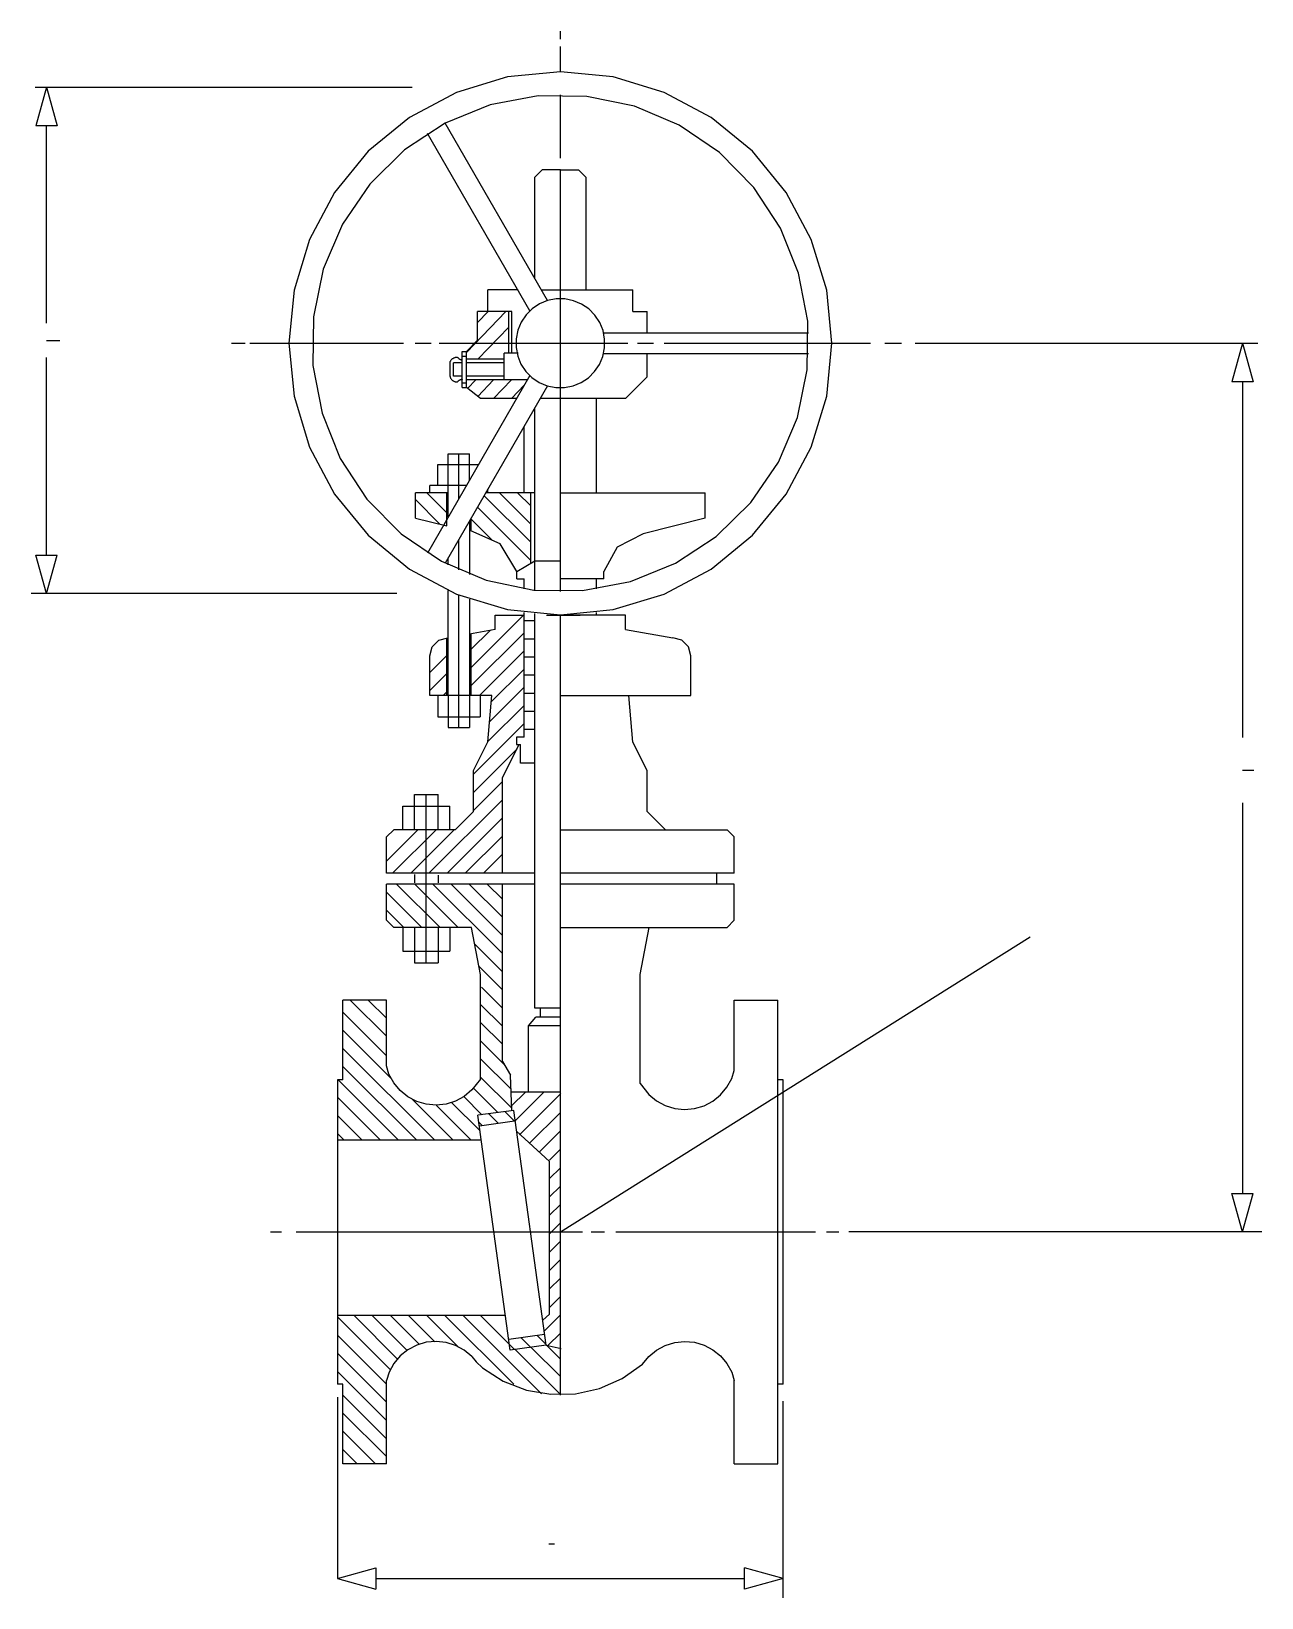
# Model space of a CAD drawing. Extents: x 607 to 1254, y 167 to 990.
import ezdxf

# ---------------------------------------------------------------- set-up
doc = ezdxf.new("R2010")
doc.units = 0
doc.header["$MEASUREMENT"] = 0
doc.layers.get('0').update_dxf_attribs({"linetype": 'CONTINUOUS'})
doc.layers.add('-1', color=7, linetype='CONTINUOUS')
doc.layers.add('1', color=7, linetype='CONTINUOUS')

msp = doc.modelspace()

# ---------------------------------------------------------------- linework, layer by layer
at = {"layer": '-1', "color": 7, "linetype": 'Continuous'}
for p, q in [((770.88, 438.72), (767.96, 438.72)), ((767.96, 438.72), (767.96, 278.74)), ((770.88, 278.74), (767.96, 278.74))]:
    msp.add_line(p, q, dxfattribs=at)
at = {"linetype": 'Continuous'}
msp.add_line((885.15, 358.73), (1132.03, 513.79), dxfattribs=at)
at = {"layer": '1', "color": 4, "linetype": 'Continuous'}
for p, q in [((885.15, 985.62), (885.15, 989.77)), ((885.15, 968.53), (885.15, 981.76)), ((885.15, 923.04), (885.15, 956.35)), ((856.52, 842.47), (835.87, 820.97)), ((847.16, 842.47), (841.62, 836.7)), ((857.99, 834.26), (841.86, 817.45)), ((712.4, 825.81), (719.55, 825.81)), ((721.88, 825.81), (802.75, 825.81)), ((808.83, 825.81), (817.24, 825.81)), ((821.45, 825.81), (920.55, 825.81)), ((925.69, 825.81), (934.1, 825.81)), ((939.71, 825.81), (1048.16, 825.81)), ((1055.64, 825.81), (1064.52, 825.81)), ((840.74, 806.55), (836.43, 802.05)), ((850.1, 806.55), (841.8, 797.9)), ((859.45, 806.55), (850.07, 796.77)), ((866.25, 803.89), (859.42, 796.77)), ((831.82, 744.25), (831.82, 767.72)), ((821.86, 730.78), (808.97, 743.67)), ((825.51, 736.68), (814.94, 747.25)), ((869.6, 721.22), (845.13, 745.7)), ((869.6, 730.77), (853.12, 747.25)), ((869.6, 740.31), (862.67, 747.25)), ((849.58, 722.15), (838.14, 733.6)), ((869.6, 711.68), (841.63, 739.64)), ((831.82, 706.67), (831.82, 722.65)), ((831.82, 623.9), (831.82, 693.43)), ((865.81, 682.92), (838.14, 655.25)), ((848.18, 674.83), (838.14, 664.79)), ((866.11, 673.67), (838.14, 645.7)), ((825.51, 661.71), (816.59, 652.79)), ((866.11, 664.13), (842.58, 640.6)), ((825.51, 652.16), (816.59, 643.24)), ((866.11, 654.58), (848.83, 637.3)), ((825.51, 642.61), (823.49, 640.6)), ((866.11, 645.04), (847.97, 626.9)), ((866.11, 635.49), (847.12, 616.5)), ((866.11, 625.95), (839.45, 599.28)), ((862.4, 612.69), (839.45, 589.74)), ((854.68, 595.42), (839.45, 580.19)), ((814.69, 500.2), (814.69, 588.64)), ((854.68, 585.87), (816.08, 547.27)), ((854.68, 585.87), (841.05, 572.24)), ((854.68, 576.32), (825.63, 547.27)), ((810.3, 570.13), (793.74, 553.57)), ((819.84, 570.13), (796.99, 547.27)), ((829.39, 570.13), (806.54, 547.27)), ((854.68, 566.78), (835.18, 547.27)), ((854.68, 557.23), (844.72, 547.27)), ((854.68, 547.68), (854.27, 547.27)), ((812.4, 518.71), (793.74, 537.37)), ((821.95, 518.71), (799.09, 541.56)), ((831.49, 518.71), (808.64, 541.56)), ((854.68, 505.07), (818.18, 541.56)), ((854.68, 514.62), (827.73, 541.56)), ((854.68, 524.16), (837.28, 541.56)), ((854.68, 533.58), (846.7, 541.56)), ((802.86, 518.71), (793.74, 527.83)), ((854.68, 495.52), (840.15, 510.05)), ((854.68, 485.98), (842.45, 498.2)), ((854.68, 476.43), (843.78, 487.33)), ((793.74, 461.62), (774.74, 480.62)), ((793.74, 471.03), (784.15, 480.62)), ((854.68, 466.89), (843.25, 478.31)), ((793.61, 451.46), (770.76, 474.31)), ((796.39, 439.26), (770.88, 464.77)), ((854.68, 457.34), (843.25, 468.77)), ((819.23, 406.88), (770.88, 455.23)), ((855.48, 446.99), (843.25, 459.22)), ((809.69, 406.88), (770.88, 445.68)), ((859.23, 433.7), (843.25, 449.67)), ((800.14, 406.88), (768.3, 438.72)), ((859.57, 423.82), (843.25, 440.13)), ((790.59, 406.88), (767.96, 429.52)), ((828.78, 406.88), (806.88, 428.78)), ((843.96, 420.34), (834.43, 429.87)), ((852.34, 421.49), (839.49, 434.35)), ((866.82, 432.23), (859.53, 424.94)), ((876.49, 432.23), (861.42, 417.16)), ((885.42, 431.47), (863.67, 409.73)), ((781.05, 406.88), (767.96, 419.97)), ((838.32, 406.88), (820.07, 425.13)), ((842.95, 411.8), (827.89, 426.85)), ((885.15, 421.53), (869, 405.38)), ((885.15, 411.86), (874.02, 400.73)), ((771.5, 406.88), (767.96, 410.43)), ((885.15, 402.19), (879.44, 396.47)), ((885.15, 392.51), (879.44, 386.8)), ((885.15, 382.84), (879.44, 377.13)), ((885.15, 373.17), (879.44, 367.46)), ((885.15, 363.5), (879.44, 357.78)), ((732.84, 358.73), (738.67, 358.73)), ((746.26, 358.73), (896.74, 358.73)), ((901.41, 358.73), (908.41, 358.73)), ((914.24, 358.73), (1019.23, 358.73)), ((1025.06, 358.73), (1031.48, 358.73)), ((885.15, 353.82), (879.44, 348.12)), ((885.15, 344.16), (879.44, 338.44)), ((885.15, 334.47), (879.44, 328.76)), ((885.15, 324.8), (879.44, 319.08)), ((795.8, 286.25), (767.96, 314.09)), ((799.65, 291.94), (776.78, 314.81)), ((804.73, 296.41), (786.33, 314.81)), ((811.12, 299.57), (795.88, 314.81)), ((819.26, 300.97), (805.42, 314.81)), ((831.66, 298.12), (814.97, 314.81)), ((860.65, 278.68), (824.51, 314.81)), ((875.17, 273.7), (834.06, 314.81)), ((858.42, 299.53), (843.14, 314.81)), ((885.15, 315.12), (876.66, 306.64)), ((885.15, 305.46), (878.66, 298.96)), ((793.74, 278.76), (767.96, 304.55)), ((885.15, 273.26), (861.49, 296.92)), ((885.15, 282.71), (869.8, 298.07)), ((885.15, 291.87), (877.66, 299.36)), ((793.74, 269.22), (767.96, 295)), ((793.74, 259.67), (767.96, 285.46)), ((793.74, 250.06), (770.88, 272.91)), ((793.74, 240.7), (770.88, 263.55)), ((788.05, 236.84), (770.88, 254.01)), ((778.43, 236.84), (770.88, 244.39))]:
    msp.add_line(p, q, dxfattribs=at)
at = {"layer": '1', "color": 7, "linetype": 'Continuous'}
for p, q in [((857.31, 965.79), (830.53, 957.67)), ((885.15, 968.53), (857.31, 965.79)), ((912.99, 965.79), (885.15, 968.53)), ((939.77, 957.67), (912.99, 965.79)), ((830.53, 957.67), (805.86, 944.48)), ((873.48, 955.83), (848.34, 951.05)), ((899.07, 955.6), (873.48, 955.83)), ((924.12, 950.4), (899.07, 955.6)), ((964.44, 944.48), (939.77, 957.67)), ((848.34, 951.05), (824.62, 941.46)), ((947.68, 940.4), (924.12, 950.4)), ((805.86, 944.48), (784.23, 926.73)), ((824.62, 941.46), (803.22, 927.43)), ((878.44, 848.23), (824.62, 941.46)), ((968.83, 926), (947.68, 940.4)), ((986.07, 926.73), (964.44, 944.48)), ((869.09, 842.83), (815.26, 936.06)), ((784.23, 926.73), (766.48, 905.11)), ((803.22, 927.43), (784.97, 909.5)), ((986.77, 907.75), (968.83, 926)), ((1003.82, 905.11), (986.07, 926.73)), ((871.82, 913.15), (875.63, 916.96)), ((885.15, 916.96), (875.63, 916.96)), ((885.15, 695.28), (885.15, 916.96)), ((885.15, 916.96), (894.67, 916.96)), ((894.67, 916.96), (898.49, 913.15)), ((784.97, 909.5), (770.57, 888.34)), ((871.82, 859.7), (871.82, 913.15)), ((898.49, 913.15), (898.49, 853.9)), ((1000.8, 886.35), (986.77, 907.75)), ((766.48, 905.11), (753.29, 880.43)), ((1017.01, 880.43), (1003.82, 905.11)), ((770.57, 888.34), (760.57, 864.79)), ((1010.39, 862.62), (1000.8, 886.35)), ((753.29, 880.43), (745.17, 853.66)), ((1025.13, 853.66), (1017.01, 880.43)), ((760.57, 864.79), (755.36, 839.73)), ((1015.16, 837.48), (1010.39, 862.62)), ((745.17, 853.66), (742.43, 825.81)), ((862.96, 853.9), (847.06, 853.9)), ((847.06, 842.47), (847.06, 853.9)), ((878.44, 848.23), (874.2, 846.49)), ((875.17, 853.9), (923.24, 853.9)), ((882.95, 849.11), (878.44, 848.23)), ((887.53, 849.09), (882.95, 849.11)), ((892.03, 848.18), (887.53, 849.09)), ((896.26, 846.41), (892.03, 848.18)), ((923.24, 842.47), (923.24, 853.9)), ((1027.87, 825.81), (1025.13, 853.66)), ((755.36, 839.73), (755.14, 814.14)), ((859.59, 842.47), (841.62, 842.47)), ((841.62, 827.51), (841.62, 842.47)), ((857.99, 820.63), (857.99, 842.47)), ((859.59, 820.63), (859.59, 842.47)), ((867.12, 840.73), (864.56, 836.92)), ((870.38, 843.96), (867.12, 840.73)), ((874.2, 846.49), (870.38, 843.96)), ((900.06, 843.84), (896.26, 846.41)), ((903.29, 840.59), (900.06, 843.84)), ((905.83, 836.76), (903.29, 840.59)), ((923.24, 842.47), (930.86, 842.47)), ((930.86, 831.21), (930.86, 842.47)), ((862.79, 832.69), (861.87, 828.2)), ((864.56, 836.92), (862.79, 832.69)), ((907.57, 832.52), (905.83, 836.76)), ((908.44, 828.02), (907.57, 832.52)), ((1014.94, 811.9), (1015.16, 837.48)), ((742.43, 825.81), (745.17, 797.97)), ((841.62, 827.51), (835.87, 821.53)), ((861.87, 828.2), (861.86, 823.61)), ((861.86, 823.61), (862.73, 819.11)), ((907.51, 818.94), (908.43, 823.43)), ((907.92, 831.21), (1015.57, 831.21)), ((908.43, 823.43), (908.44, 828.02)), ((1025.13, 797.97), (1027.87, 825.81)), ((827.16, 808.57), (827.16, 815.41)), ((828.95, 808.46), (828.95, 815.55)), ((833.55, 815.55), (828.95, 815.55)), ((833.55, 821.53), (835.87, 821.53)), ((833.55, 802.48), (833.55, 821.53)), ((833.55, 819.03), (835.87, 819.03)), ((835.87, 802.48), (835.87, 821.53)), ((855.69, 817.45), (835.87, 817.45)), ((855.69, 815.55), (835.87, 815.55)), ((862.96, 820.63), (855.69, 820.63)), ((855.69, 806.82), (855.69, 820.63)), ((862.73, 819.11), (864.47, 814.86)), ((905.74, 814.71), (907.51, 818.94)), ((907.92, 820.41), (1015.57, 820.41)), ((930.86, 808.2), (930.86, 820.41)), ((755.14, 814.14), (759.91, 789.01)), ((869.09, 808.8), (815.26, 715.57)), ((833.55, 808.46), (828.95, 808.46)), ((855.69, 808.46), (835.87, 808.46)), ((864.47, 814.86), (867.01, 811.04)), ((867.01, 811.04), (870.24, 807.79)), ((870.24, 807.79), (874.04, 805.22)), ((896.1, 805.14), (899.92, 807.67)), ((899.92, 807.67), (903.18, 810.9)), ((903.18, 810.9), (905.74, 814.71)), ((930.86, 808.2), (919.44, 796.77)), ((1009.73, 786.84), (1014.94, 811.9)), ((878.44, 803.4), (824.62, 710.17)), ((833.55, 804.97), (835.87, 804.97)), ((833.55, 802.48), (835.87, 802.48)), ((867.79, 806.55), (835.87, 806.55)), ((843.25, 796.77), (835.87, 802.48)), ((874.04, 805.22), (878.27, 803.45)), ((878.27, 803.45), (882.77, 802.54)), ((882.77, 802.54), (887.35, 802.52)), ((887.35, 802.52), (891.86, 803.4)), ((891.86, 803.4), (896.1, 805.14)), ((745.17, 797.97), (753.29, 771.2)), ((862.15, 796.77), (843.25, 796.77)), ((871.82, 695.96), (871.82, 791.93)), ((919.44, 796.77), (874.62, 796.77)), ((904.2, 747.25), (904.2, 796.77)), ((1017.01, 771.2), (1025.13, 797.97)), ((759.91, 789.01), (769.5, 765.28)), ((999.73, 763.29), (1009.73, 786.84)), ((866.11, 747.25), (866.11, 782.04)), ((753.29, 771.2), (766.48, 746.52)), ((826.27, 767.72), (837.38, 767.72)), ((826.27, 762.17), (826.27, 767.72)), ((837.38, 762.17), (837.38, 767.72)), ((1003.82, 746.52), (1017.01, 771.2)), ((769.5, 765.28), (783.53, 743.88)), ((820.72, 762.17), (842.17, 762.17)), ((820.72, 751.06), (820.72, 762.17)), ((826.27, 751.06), (826.27, 762.17)), ((826.27, 751.89), (826.27, 761.33)), ((837.38, 753.87), (837.38, 762.17)), ((985.33, 742.13), (999.73, 763.29)), ((835.76, 751.06), (816.59, 751.06)), ((816.59, 747.25), (816.59, 751.06)), ((826.27, 734.64), (826.27, 751.06)), ((766.48, 746.52), (784.23, 724.9)), ((783.53, 743.88), (801.47, 725.63)), ((826.27, 747.25), (808.97, 747.25)), ((808.97, 733.88), (808.97, 747.25)), ((825.51, 729.91), (825.51, 747.25)), ((871.82, 747.25), (846.03, 747.25)), ((847.06, 747.25), (847.06, 749.05)), ((869.6, 710.11), (869.6, 747.25)), ((885.15, 747.25), (961.34, 747.25)), ((961.34, 733.92), (961.34, 747.25)), ((967.08, 724.2), (985.33, 742.13)), ((986.07, 724.9), (1003.82, 746.52)), ((808.97, 733.88), (825.51, 729.91)), ((838.14, 733.58), (838.14, 727.26)), ((961.34, 733.92), (928.63, 725.59)), ((784.23, 724.9), (805.86, 707.15)), ((801.47, 725.63), (822.62, 711.23)), ((837.38, 732.27), (837.38, 704.34)), ((853.56, 720.37), (838.14, 727.26)), ((928.63, 725.59), (915.07, 718.58)), ((964.44, 707.15), (986.07, 724.9)), ((862.31, 705.94), (853.56, 720.37)), ((915.07, 718.58), (908, 705.94)), ((945.68, 710.17), (967.08, 724.2)), ((822.62, 711.23), (846.18, 701.23)), ((826.27, 709.31), (826.27, 713.04)), ((862.3, 705.94), (871.82, 711.38)), ((871.82, 711.38), (885.15, 711.38)), ((921.96, 700.58), (945.68, 710.17)), ((805.86, 707.15), (830.53, 693.96)), ((846.18, 701.23), (871.23, 696.02)), ((862.3, 701.96), (862.3, 705.94)), ((862.3, 701.96), (866.11, 701.96)), ((866.11, 696.68), (866.11, 701.96)), ((908, 701.96), (885.15, 701.96)), ((896.82, 695.8), (921.96, 700.58)), ((904.2, 696.68), (904.2, 701.96)), ((908, 701.96), (908, 705.94)), ((939.77, 693.96), (964.44, 707.15)), ((826.27, 640.6), (826.27, 695.8)), ((830.53, 693.96), (857.31, 685.84)), ((871.23, 696.02), (896.82, 695.8)), ((912.99, 685.84), (939.77, 693.96)), ((837.38, 691.33), (837.38, 640.6)), ((857.31, 685.84), (885.15, 683.09)), ((866.11, 618.77), (866.11, 684.37)), ((871.82, 476.37), (871.82, 683.72)), ((885.15, 683.09), (912.99, 685.84)), ((904.2, 682.92), (904.2, 684.37)), ((850.87, 675.29), (837.38, 672.99)), ((850.87, 675.29), (850.87, 682.92)), ((850.87, 682.92), (866.11, 682.92)), ((866.11, 680.05), (871.82, 680.05)), ((877.9, 682.92), (895.51, 682.92)), ((885.15, 272.94), (885.15, 683.09)), ((919.44, 682.92), (885.15, 682.92)), ((919.44, 675.29), (919.44, 682.92)), ((919.44, 675.29), (944.2, 671.07)), ((817.83, 666.29), (821.35, 669.82)), ((821.35, 669.82), (826.1, 671.07)), ((825.51, 640.6), (825.51, 671.05)), ((838.14, 673.12), (838.14, 640.6)), ((866.11, 670.53), (871.82, 670.53)), ((948.95, 669.82), (944.2, 671.07)), ((952.47, 666.29), (948.95, 669.82)), ((816.58, 661.55), (817.83, 666.29)), ((816.59, 640.6), (816.59, 661.55)), ((866.11, 661.01), (871.82, 661.01)), ((953.72, 661.55), (952.47, 666.29)), ((953.72, 640.6), (953.72, 661.55)), ((866.11, 651.48), (871.82, 651.48)), ((849.1, 640.6), (816.59, 640.6)), ((820.72, 640.6), (820.72, 629.47)), ((826.27, 640.6), (826.27, 629.47)), ((826.27, 639.74), (826.27, 630.29)), ((837.38, 640.6), (837.38, 629.47)), ((837.38, 639.74), (837.38, 630.29)), ((842.93, 640.6), (842.93, 629.47)), ((847.1, 616.25), (849.1, 640.6)), ((866.11, 641.96), (871.82, 641.96)), ((885.15, 640.6), (953.72, 640.6)), ((923.21, 616.22), (921.19, 640.6)), ((820.72, 629.47), (842.93, 629.47)), ((826.27, 629.47), (826.27, 623.9)), ((837.38, 629.47), (837.38, 623.9)), ((866.11, 632.44), (871.82, 632.44)), ((826.27, 623.9), (837.38, 623.9)), ((862.12, 618.77), (862.12, 614.93)), ((866.11, 618.77), (862.12, 618.77)), ((866.11, 622.92), (871.82, 622.92)), ((839.45, 601.3), (847.1, 616.25)), ((854.68, 597.61), (863.54, 614.93)), ((862.12, 614.93), (864.26, 614.93)), ((864.26, 605.09), (864.26, 614.93)), ((930.86, 601.29), (923.21, 616.22)), ((839.45, 579.65), (839.45, 601.3)), ((871.82, 605.09), (864.26, 605.09)), ((930.86, 579.65), (930.86, 601.29)), ((854.68, 547.27), (854.68, 597.61)), ((808.51, 588.64), (820.85, 588.64)), ((808.51, 582.48), (808.51, 588.64)), ((820.85, 582.48), (820.85, 588.64)), ((802.34, 570.13), (802.34, 582.48)), ((802.34, 582.48), (827.03, 582.48)), ((808.51, 570.13), (808.51, 582.48)), ((808.51, 571.06), (808.51, 581.56)), ((820.85, 570.13), (820.85, 582.48)), ((820.85, 571.06), (820.85, 581.56)), ((827.03, 570.13), (827.03, 582.48)), ((839.45, 579.65), (829.92, 570.13)), ((930.86, 579.65), (940.39, 570.13)), ((793.74, 566.32), (797.55, 570.13)), ((829.92, 570.13), (797.55, 570.13)), ((885.15, 570.13), (972.76, 570.13)), ((976.57, 566.32), (972.76, 570.13)), ((793.74, 547.27), (793.74, 566.32)), ((976.57, 547.27), (976.57, 566.32)), ((871.82, 547.27), (793.74, 547.27)), ((808.49, 546.63), (808.49, 542.28)), ((820.91, 546.32), (820.91, 542.28)), ((976.57, 547.27), (885.15, 547.27)), ((967.47, 541.56), (967.47, 547.27)), ((793.74, 522.52), (793.74, 541.56)), ((871.82, 541.56), (793.74, 541.56)), ((854.68, 448.36), (854.68, 541.56)), ((976.57, 541.56), (885.15, 541.56)), ((976.57, 522.52), (976.57, 541.56)), ((793.74, 522.52), (797.55, 518.71)), ((838.47, 518.71), (797.55, 518.71)), ((802.34, 518.71), (802.34, 506.37)), ((808.51, 518.71), (808.51, 506.37)), ((820.85, 518.71), (820.85, 506.37)), ((827.03, 518.71), (827.03, 506.37)), ((843.25, 494.03), (838.47, 518.71)), ((885.15, 518.71), (972.76, 518.71)), ((927.05, 494.03), (931.83, 518.71)), ((976.57, 522.52), (972.76, 518.71)), ((808.51, 517.79), (808.51, 507.29)), ((820.85, 517.79), (820.85, 507.29)), ((802.34, 506.37), (827.03, 506.37)), ((808.51, 506.37), (808.51, 500.2)), ((820.85, 506.37), (820.85, 500.2)), ((808.51, 500.2), (820.85, 500.2)), ((843.25, 439.02), (843.25, 494.03)), ((927.05, 436.71), (927.05, 494.03)), ((770.88, 438.72), (770.88, 480.62)), ((793.74, 480.62), (770.88, 480.62)), ((793.74, 445.98), (793.74, 480.62)), ((976.57, 443.66), (976.57, 480.62)), ((976.57, 480.62), (999.42, 480.62)), ((999.42, 236.84), (999.42, 480.62)), ((868.34, 467.06), (872.3, 471.64)), ((885.15, 476.37), (871.82, 476.37)), ((885.15, 471.64), (872.3, 471.64)), ((874.8, 471.64), (874.8, 476.37)), ((885.15, 467.06), (868.34, 467.06)), ((868.34, 432.23), (868.34, 467.06)), ((795.09, 441.65), (793.74, 445.98)), ((854.68, 448.36), (858.97, 441.05)), ((797.6, 437.05), (795.09, 441.65)), ((800.95, 433.04), (797.6, 437.05)), ((843.25, 439.02), (838.68, 433.35)), ((859.61, 422.54), (858.97, 441.05)), ((927.05, 436.71), (931.63, 431.03)), ((972.72, 434.74), (975.22, 439.33)), ((975.22, 439.33), (976.57, 443.66)), ((1002.23, 438.72), (999.42, 438.72)), ((1002.23, 278.74), (1002.23, 438.72)), ((805.02, 429.75), (800.95, 433.04)), ((809.65, 427.33), (805.02, 429.75)), ((834.66, 430), (830.07, 427.49)), ((838.68, 433.35), (834.66, 430)), ((885.15, 432.23), (859.27, 432.23)), ((931.63, 431.03), (935.65, 427.68)), ((965.3, 427.44), (969.37, 430.72)), ((969.37, 430.72), (972.72, 434.74)), ((814.67, 425.85), (809.65, 427.33)), ((819.88, 425.38), (814.67, 425.85)), ((825.08, 425.93), (819.88, 425.38)), ((830.07, 427.49), (825.08, 425.93)), ((935.65, 427.68), (940.24, 425.18)), ((940.24, 425.18), (945.24, 423.62)), ((945.24, 423.62), (950.44, 423.06)), ((950.44, 423.06), (955.65, 423.53)), ((955.65, 423.53), (960.66, 425.01)), ((960.66, 425.01), (965.3, 427.44)), ((862.18, 411.66), (879.44, 395.74)), ((843.62, 406.88), (767.96, 406.88)), ((879.44, 315.51), (879.44, 395.74)), ((856.32, 314.81), (767.96, 314.81)), ((879.44, 315.51), (875.86, 312.38)), ((805.02, 296.84), (800.95, 293.56)), ((809.66, 299.27), (805.02, 296.84)), ((814.67, 300.75), (809.66, 299.27)), ((819.88, 301.22), (814.67, 300.75)), ((825.08, 300.66), (819.88, 301.22)), ((830.08, 299.1), (825.08, 300.66)), ((834.67, 296.6), (830.08, 299.1)), ((838.68, 293.25), (834.67, 296.6)), ((877.69, 299.17), (885.57, 297.48)), ((931.63, 293.25), (935.65, 296.6)), ((935.65, 296.6), (940.24, 299.1)), ((940.24, 299.1), (945.24, 300.66)), ((945.24, 300.66), (950.44, 301.22)), ((950.44, 301.22), (955.65, 300.75)), ((955.65, 300.75), (960.66, 299.27)), ((960.66, 299.27), (965.3, 296.84)), ((965.3, 296.84), (969.37, 293.56)), ((797.6, 289.54), (795.1, 284.95)), ((800.95, 293.56), (797.6, 289.54)), ((838.68, 293.25), (840.87, 290.53)), ((840.87, 290.53), (844.21, 287.34)), ((917.7, 281.72), (928.35, 289.18)), ((928.35, 289.18), (931.63, 293.25)), ((969.37, 293.56), (972.72, 289.54)), ((972.72, 289.54), (975.22, 284.95)), ((793.74, 236.84), (793.74, 280.62)), ((795.1, 284.95), (793.75, 280.62)), ((844.21, 287.34), (855.17, 280.36)), ((855.17, 280.36), (867.29, 275.64)), ((905.8, 276.48), (917.7, 281.72)), ((975.22, 284.95), (976.57, 280.62)), ((976.57, 236.84), (976.57, 280.62)), ((770.88, 236.84), (770.88, 278.74)), ((867.29, 275.64), (880.1, 273.38)), ((880.1, 273.38), (893.1, 273.67)), ((893.1, 273.67), (905.8, 276.48)), ((1002.23, 278.74), (999.42, 278.74)), ((793.74, 236.84), (770.88, 236.84)), ((976.57, 236.84), (999.42, 236.84))]:
    msp.add_line(p, q, dxfattribs=at)
at = {"layer": '1', "color": 3, "linetype": 'Continuous'}
for p, q in [((609.12, 960.4), (807.31, 960.4)), ((615.15, 960.4), (609.54, 940.12)), ((615.15, 960.4), (620.76, 940.12)), ((620.76, 940.12), (609.54, 940.12)), ((620.76, 940.12), (609.54, 940.12)), ((615.15, 836.32), (615.15, 940.12)), ((1071.66, 825.84), (1251.75, 825.84)), ((1243.7, 825.84), (1238.1, 805.57)), ((1243.7, 825.84), (1249.31, 805.57)), ((615.15, 714.51), (615.15, 818.32)), ((1249.31, 805.57), (1238.1, 805.57)), ((1249.31, 805.57), (1238.1, 805.57)), ((1243.7, 805.57), (1243.7, 618.55)), ((609.54, 714.51), (620.76, 714.51)), ((609.54, 714.51), (620.76, 714.51)), ((615.15, 694.24), (609.54, 714.51)), ((615.15, 694.24), (620.76, 714.51)), ((799.17, 694.24), (607.11, 694.24)), ((1243.7, 584.35), (1243.7, 379.01)), ((860.67, 422.64), (841.81, 420.04)), ((858.83, 296.56), (841.81, 420.04)), ((852.61, 415.76), (847.54, 420.83)), ((861.12, 416.94), (856.06, 422)), ((877.69, 299.17), (860.67, 422.64)), ((844.11, 414.59), (842.31, 416.39)), ((861.12, 416.94), (842.6, 414.38)), ((1238.1, 379.01), (1249.31, 379.01)), ((1238.1, 379.01), (1249.31, 379.01)), ((1243.7, 358.73), (1238.1, 379.01)), ((1243.7, 358.73), (1249.31, 379.01)), ((1253.76, 358.73), (1036.72, 358.73)), ((876.91, 304.82), (858.05, 302.23)), ((861.11, 296.87), (858.41, 299.57)), ((877.69, 299.16), (858.83, 296.56)), ((869.61, 298.04), (864.53, 303.12)), ((877.61, 299.73), (873.05, 304.29)), ((767.96, 271.84), (767.96, 176.56)), ((1002.23, 166.5), (1002.23, 269.82)), ((767.96, 176.56), (788.23, 182.17)), ((788.23, 182.17), (788.23, 170.95)), ((788.23, 182.17), (788.23, 170.95)), ((1002.23, 176.56), (981.96, 182.17)), ((981.96, 170.95), (981.96, 182.17)), ((981.96, 170.95), (981.96, 182.17)), ((767.96, 176.56), (788.23, 170.95)), ((788.23, 176.56), (981.96, 176.56)), ((1002.23, 176.56), (981.96, 170.95))]:
    msp.add_line(p, q, dxfattribs=at)
at = {"layer": '1', "color": 5, "linetype": 'Continuous'}
for p, q in [((615.15, 827.32), (622.15, 827.32)), ((1243.7, 601.45), (1249.7, 601.45)), ((879.09, 194.81), (882.09, 194.81))]:
    msp.add_line(p, q, dxfattribs=at)
at = {"layer": '1', "color": 7, "linetype": 'Continuous'}
for points in [[(827.15, 815.42, -0.051729), (827.19, 815.81, -0.04396), (827.32, 816.22, -0.038152), (827.53, 816.63, -0.034218), (827.8, 817.04, -0.031891), (828.14, 817.41, -0.030959), (828.53, 817.74, -0.031326), (828.96, 818.02, -0.033031), (829.4, 818.24, -0.036239), (829.85, 818.39, -0.041209), (830.29, 818.46, -0.048151), (830.7, 818.46, -0.056819), (831.07, 818.38, -0.065743), (831.38, 818.22, -0.07178), (831.63, 817.99, -0.07178)], [(831.63, 817.99, 0.181667), (831.63, 817.94, 0.087732), (831.67, 817.88, 0.043527), (831.74, 817.8, 0.026108), (831.84, 817.72, 0.018199), (831.98, 817.63, 0.014216), (832.13, 817.54, 0.012175), (832.3, 817.45, 0.011297), (832.49, 817.37, 0.011297), (832.67, 817.29, 0.012175), (832.86, 817.23, 0.014216), (833.03, 817.17, 0.018199), (833.18, 817.14, 0.026108), (833.32, 817.12, 0.043527), (833.42, 817.12, 0.087732), (833.49, 817.14, 0.181667), (833.53, 817.17, 0.181667)], [(827.15, 808.57, 0.054607), (827.21, 808.15, 0.04596), (827.36, 807.71, 0.039738), (827.6, 807.26, 0.035752), (827.92, 806.84, 0.033655), (828.3, 806.46, 0.033217), (828.74, 806.12, 0.034385), (829.21, 805.86, 0.037296), (829.69, 805.67, 0.042246), (830.17, 805.56, 0.049567), (830.62, 805.54, 0.059172), (831.02, 805.62, 0.069535), (831.36, 805.78, 0.076814), (831.63, 806.02, 0.076814)], [(831.63, 806.02, -0.181667), (831.63, 806.07, -0.087732), (831.67, 806.13, -0.043527), (831.74, 806.21, -0.026108), (831.84, 806.29, -0.018199), (831.98, 806.38, -0.014216), (832.13, 806.47, -0.012175), (832.3, 806.56, -0.011297), (832.49, 806.65, -0.011297), (832.67, 806.72, -0.012175), (832.86, 806.79, -0.014216), (833.03, 806.84, -0.018199), (833.18, 806.87, -0.026108), (833.32, 806.89, -0.043527), (833.42, 806.89, -0.087732), (833.49, 806.87, -0.181667), (833.53, 806.84, -0.181667)]]:
    msp.add_lwpolyline(points, format="xyb", dxfattribs=at)
msp.add_arc((885.15, 825.81), 23.4, 308.50225, 310.32462, dxfattribs=at)

doc.saveas('drawing.dxf')
